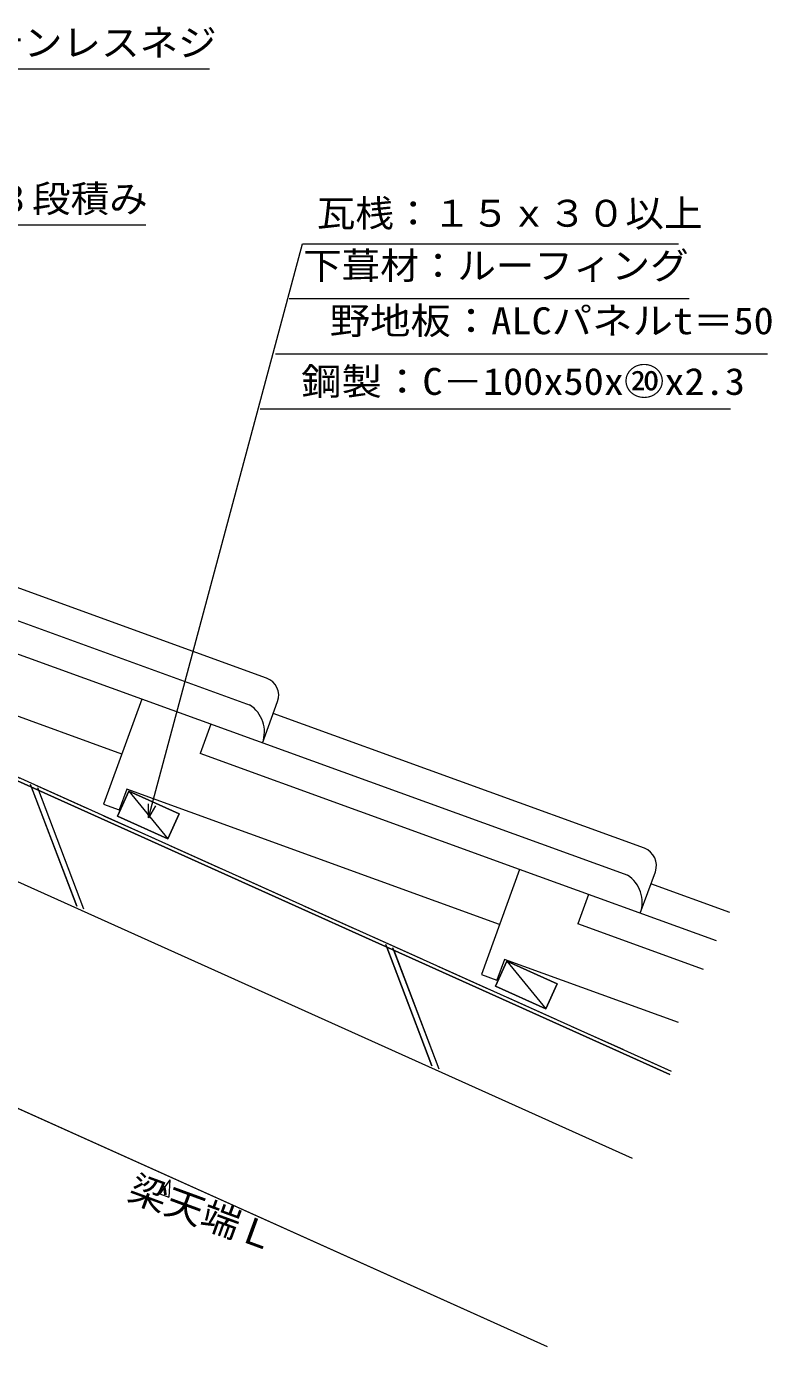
# Model space of a CAD drawing. Units: millimetres, scale not verified. Extents: x -625 to 544, y -399 to 410.
# Drawn here: x 138 to 544, y -379 to 340 of the extents above; entities that cross this region are included whole.
import ezdxf
from ezdxf.enums import TextEntityAlignment as Align

# ---------------------------------------------------------------- set-up
doc = ezdxf.new("R2010")
doc.units = ezdxf.units.MM
doc.header["$LTSCALE"] = 10
doc.linetypes.add('DASHED3', pattern=[4, 3, -1])
doc.layers.add('0-0_LAYER001', color=2, linetype='Continuous', lineweight=18)
doc.layers.add('0-1_LAYER002', color=7, linetype='Continuous', lineweight=18)
doc.styles.add('ＭＳ ゴシック', font='')
doc.styles.get('ＭＳ ゴシック').set_extended_font_data('MS Gothic')

msp = doc.modelspace()

# ---------------------------------------------------------------- linework, layer by layer
at = {"layer": '0-0_LAYER001'}
for p, q in [((-10.08, 316.6), (237.9, 316.6)), ((57.37, 231.61), (192.87, 231.61)), ((204.78, -91.22), (288.53, 221.34)), ((288.53, 221.34), (493.36, 221.34)), ((281.36, 191.48), (463.06, 191.48)), ((273.87, 161.49), (541.88, 161.49)), ((265.56, 131.51), (521.6, 131.51)), ((201.06, -26.65), (27.15, 36.45)), ((-38.55, 6.2), (488.57, -231)), ((238.66, -40.29), (232.86, -56.27)), ((-38.55, -48.63), (468.05, -276.6)), ((406.77, -119.37), (232.86, -56.27)), ((165.65, -139.29), (140.57, -73.17)), ((169.52, -141.03), (144.44, -74.91)), ((194.09, -76.69), (221.45, -89)), ((215.29, -102.68), (187.94, -90.37)), ((221.45, -89), (215.29, -102.68)), ((444.37, -133.01), (438.58, -148.99)), ((506.92, -173.78), (438.58, -148.99)), ((359.1, -226.34), (334.02, -160.22)), ((362.96, -228.08), (337.89, -161.97)), ((-38.55, -171.99), (421.88, -379.19)), ((393.7, -182.97), (399.86, -169.29)), ((399.86, -169.29), (427.22, -181.6)), ((399.86, -169.29), (421.06, -195.28)), ((421.06, -195.28), (393.7, -182.97)), ((427.22, -181.6), (421.06, -195.28)), ((216.42, -288.41), (210.89, -295.97)), ((216.42, -288.41), (215.77, -297.75)), ((210.89, -295.97), (215.77, -297.75))]:
    msp.add_line(p, q, dxfattribs=at)
at = {"layer": '0-0_LAYER001', "color": 7}
for p, q in [((-10.08, 316.6), (236.4, 316.6)), ((57.37, 231.61), (203.38, 231.61)), ((288.53, 221.34), (493.36, 221.34)), ((281.36, 191.48), (499.08, 191.48)), ((273.87, 161.49), (541.88, 161.49)), ((265.56, 131.51), (514.09, 131.51))]:
    msp.add_line(p, q, dxfattribs=at)
at = {"layer": '0-0_LAYER001', "color": 4}
for p, q in [((269.06, -15.15), (1.14, 82.05)), ((260.21, -30.02), (-4.65, 66.07)), ((190.2, -56.57), (-12.85, 17.1)), ((201.06, -26.65), (180.31, -83.83)), ((465.92, -122.74), (201.06, -26.65)), ((266.86, -50.52), (275.05, -27.96)), ((474.77, -107.87), (272.66, -34.54)), ((192.87, -75.62), (188.77, -86.9)), ((395.92, -149.29), (192.87, -75.62)), ((180.31, -83.83), (188.77, -86.9)), ((406.77, -119.37), (386.02, -176.55)), ((514.11, -158.31), (406.77, -119.37)), ((472.57, -143.24), (480.76, -120.68)), ((521.31, -142.84), (478.37, -127.26)), ((398.58, -168.34), (394.49, -179.62)), ((493.44, -202.75), (398.58, -168.34)), ((386.02, -176.55), (394.49, -179.62))]:
    msp.add_line(p, q, dxfattribs=at)
at = {"layer": '0-0_LAYER001', "linetype": 'DASHED3'}
msp.add_line((-38.55, 8.39), (489.39, -229.18), dxfattribs=at)
at = {"layer": '0-0_LAYER001'}
for points in [[(187.94, -90.37), (194.09, -76.69), (215.29, -102.68)], [(208.53, -84.72), (204.78, -91.22), (204.78, -83.72)]]:
    msp.add_lwpolyline(points, dxfattribs=at)
at = {"layer": '0-0_LAYER001', "color": 4}
for centre, radius, start, end in [((265.65, -24.55), 10, 340.05908, 70.05908), ((250.27, -44.58), 17.62, 340.29127, 57.20982), ((471.36, -117.27), 10, 340.05908, 70.05908), ((455.98, -137.3), 17.62, 340.29127, 57.20982)]:
    msp.add_arc(centre, radius, start, end, dxfattribs=at)
at = {"layer": '0-1_LAYER002'}
for p, q in [((204.78, -91.22), (288.53, 221.34)), ((-38.55, 8.39), (489.39, -229.18)), ((488.57, -231), (-38.55, 6.2)), ((-38.55, -48.63), (468.05, -276.6)), ((141.13, -74.66), (165.65, -139.29)), ((169.52, -141.03), (145, -76.4)), ((194.09, -76.69), (215.29, -102.68)), ((334.58, -161.71), (359.1, -226.34)), ((362.96, -228.08), (338.45, -163.45)), ((399.86, -169.29), (421.06, -195.28))]:
    msp.add_line(p, q, dxfattribs=at)
for points in [[(194.09, -76.69), (187.94, -90.37), (215.29, -102.68), (221.45, -89)], [(399.86, -169.29), (393.7, -182.97), (421.06, -195.28), (427.22, -181.6)]]:
    msp.add_lwpolyline(points, close=True, dxfattribs=at)
for points in [[(208.53, -84.72), (204.78, -91.22), (204.78, -83.72)], [(-498.99, -379.19), (-37.18, -172.61), (421.88, -379.19)]]:
    msp.add_lwpolyline(points, dxfattribs=at)

# ---------------------------------------------------------------- texts
at = {"layer": '0-0_LAYER001', "color": 7, "style": 'ＭＳ ゴシック'}
for s, width, p in [('\u3000パッキンステンレスネジ', 1.05, (-10.08, 319.1)), ('熨斗瓦３段積み', 1.05, (57.37, 234.11)), ('\u3000瓦桟：１５ｘ３０以上', 1.05, (275.43, 226.21)), ('下葺材：ルーフィング', 1.05, (288.94, 197.69)), ('\u3000野地板：ALCパネルt＝50', 1.1, (281.43, 167.67)), ('\u3000\u3000鋼製：C－100x50x⑳x2.3\u3000', 1.1, (243.91, 134.64))]:
    msp.add_text(s, height=14.66, dxfattribs=dict(at, width=width)).set_placement(p, align=Align.BOTTOM_LEFT)
at = {"layer": '0-0_LAYER001', "color": 7, "style": 'ＭＳ ゴシック', "width": 1.05}
msp.add_text('梁天端Ｌ', height=14.66, rotation=339.918, dxfattribs=at).set_placement((190.94, -303.05), align=Align.BOTTOM_LEFT)

doc.saveas('drawing.dxf')
